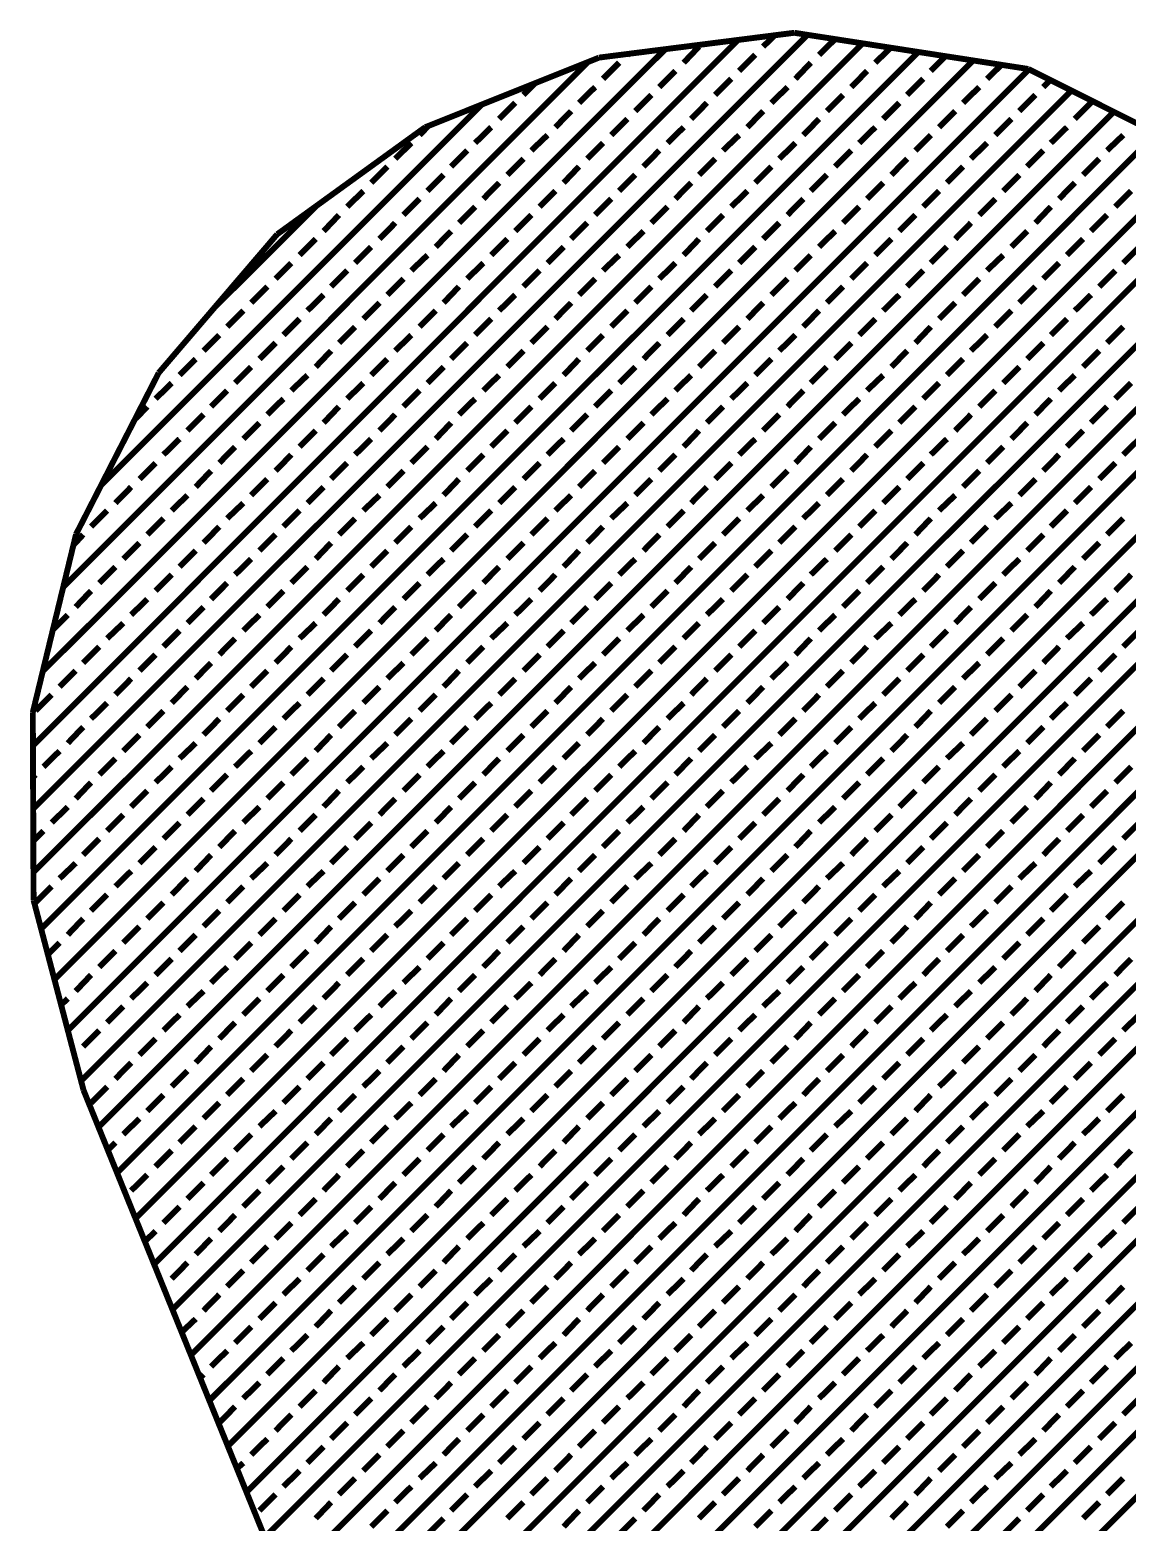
# Model space of a CAD drawing. Extents: x 2 to 176, y -19 to 159.
# Drawn here: x 113.89 to 114.599, y 120.613 to 121.576 of the extents above; entities that cross this region are included whole.
import ezdxf

# ---------------------------------------------------------------- set-up
doc = ezdxf.new("R2010")
doc.units = 0
doc.layers.add('BG_SILKSCREEN_TOP', color=7, linetype='CONTINUOUS')

msp = doc.modelspace()

# ---------------------------------------------------------------- linework, layer by layer
at = {"layer": 'BG_SILKSCREEN_TOP', "const_width": 0.00381}
for points in [[(113.892584, 121.073164), (114.392456, 121.572782)], [(113.892584, 121.114058), (114.347498, 121.56948)], [(114.38382, 121.574052), (114.257836, 121.55805)], [(114.363754, 121.565162), (114.371374, 121.572528)], [(114.53495, 121.550684), (114.38382, 121.574052)], [(114.399822, 121.559828), (114.410236, 121.569988)], [(113.892838, 121.03227), (114.428016, 121.567194)], [(113.897664, 120.995694), (114.46383, 121.561606)], [(113.898934, 121.162064), (114.300254, 121.56313)], [(114.276124, 121.559828), (114.276886, 121.560336)], [(114.312446, 121.554748), (114.322352, 121.565162)], [(114.34826, 121.549414), (114.358674, 121.559828)], [(114.436144, 121.554748), (114.44605, 121.5644)], [(113.9063, 120.962928), (114.49939, 121.556272)], [(113.912142, 121.21642), (114.25047, 121.555002)], [(113.91519, 120.930416), (114.535458, 121.550684)], [(114.257836, 121.55805), (114.145568, 121.513092)], [(114.260376, 121.544334), (114.27079, 121.554748)], [(114.384582, 121.544334), (114.394488, 121.554748)], [(114.471958, 121.549414), (114.48161, 121.559066)], [(114.50828, 121.544334), (114.517678, 121.553478)], [(114.6683, 121.483882), (114.53495, 121.550684)], [(114.209068, 121.53392), (114.216434, 121.541286)], [(114.296698, 121.539), (114.307112, 121.549414)], [(114.332766, 121.53392), (114.34318, 121.544334)], [(114.42065, 121.539), (114.43081, 121.549414)], [(114.456718, 121.53392), (114.467132, 121.544334)], [(114.544602, 121.539), (114.549174, 121.543572)], [(113.923826, 120.897904), (114.56289, 121.536968)], [(114.244882, 121.52884), (114.255296, 121.539)], [(114.281204, 121.523506), (114.291618, 121.53392)], [(114.369088, 121.52884), (114.379502, 121.539)], [(114.404902, 121.523506), (114.415316, 121.53392)], [(114.492786, 121.52884), (114.5032, 121.539)], [(114.529108, 121.523506), (114.539522, 121.53392)], [(113.934748, 120.867678), (114.590322, 121.523252)], [(113.93678, 121.28246), (114.18189, 121.52757)], [(114.19332, 121.518426), (114.203734, 121.52884)], [(114.229642, 121.513092), (114.239802, 121.523506)], [(114.317272, 121.518426), (114.327432, 121.52884)], [(114.353594, 121.513092), (114.363754, 121.523506)], [(114.441224, 121.518426), (114.451638, 121.52884)], [(114.477292, 121.513092), (114.487706, 121.523506)], [(114.564922, 121.518426), (114.575336, 121.52884)], [(114.145568, 121.513092), (114.050064, 121.444004)], [(114.142012, 121.508012), (114.1476, 121.513854)], [(114.177826, 121.502932), (114.18824, 121.513092)], [(114.26571, 121.508012), (114.276124, 121.518426)], [(114.302032, 121.502932), (114.312446, 121.513092)], [(114.389662, 121.508012), (114.399822, 121.518426)], [(114.42573, 121.502932), (114.436144, 121.513092)], [(114.513614, 121.508012), (114.524028, 121.518426)], [(114.549428, 121.502932), (114.559842, 121.513092)], [(113.946686, 120.838214), (114.618008, 121.509536)], [(114.126264, 121.492772), (114.136678, 121.502932)], [(114.214148, 121.498106), (114.224562, 121.508012)], [(114.250216, 121.492772), (114.260376, 121.502932)], [(114.337846, 121.498106), (114.34826, 121.508012)], [(114.374168, 121.492772), (114.384582, 121.502932)], [(114.462052, 121.498106), (114.471958, 121.508012)], [(114.497866, 121.492772), (114.50828, 121.502932)], [(114.58575, 121.498106), (114.596164, 121.508012)], [(113.958878, 120.809004), (114.64544, 121.495312)], [(114.162332, 121.487692), (114.172746, 121.498106)], [(114.198654, 121.482358), (114.209068, 121.492772)], [(114.286538, 121.487692), (114.296698, 121.498106)], [(114.322352, 121.482358), (114.332766, 121.492772)], [(114.410236, 121.487692), (114.42065, 121.498106)], [(114.446558, 121.482358), (114.456718, 121.492772)], [(114.534188, 121.487692), (114.544602, 121.498106)], [(114.570256, 121.482358), (114.58067, 121.492772)], [(114.11077, 121.477278), (114.121184, 121.487692)], [(114.234976, 121.477278), (114.244882, 121.487692)], [(114.358674, 121.477278), (114.369088, 121.487692)], [(114.482372, 121.477278), (114.492786, 121.487692)], [(113.970816, 120.77954), (114.67211, 121.480834)], [(114.147092, 121.471944), (114.157506, 121.482358)], [(114.18316, 121.466864), (114.19332, 121.477278)], [(114.27079, 121.471944), (114.281204, 121.482358)], [(114.307112, 121.466864), (114.317272, 121.477278)], [(114.394488, 121.471944), (114.404902, 121.482358)], [(114.43081, 121.466864), (114.441224, 121.477278)], [(114.518694, 121.471944), (114.529108, 121.482358)], [(114.554762, 121.466864), (114.564922, 121.477278)], [(114.095276, 121.461784), (114.10569, 121.471944)], [(114.131598, 121.45645), (114.142012, 121.466864)], [(114.219482, 121.461784), (114.229642, 121.471944)], [(114.255296, 121.45645), (114.26571, 121.466864)], [(114.34318, 121.461784), (114.353594, 121.471944)], [(114.379502, 121.45645), (114.389662, 121.466864)], [(114.467132, 121.461784), (114.477292, 121.471944)], [(114.5032, 121.45645), (114.513614, 121.466864)], [(114.591084, 121.461784), (114.601244, 121.471944)], [(113.9825, 120.750076), (114.693192, 121.460514)], [(114.009678, 121.39676), (114.074956, 121.461784)], [(114.080036, 121.446036), (114.089942, 121.45645)], [(114.167412, 121.45137), (114.177826, 121.461784)], [(114.203734, 121.446036), (114.214148, 121.45645)], [(114.291618, 121.45137), (114.302032, 121.461784)], [(114.327432, 121.446036), (114.337846, 121.45645)], [(114.415316, 121.45137), (114.42573, 121.461784)], [(114.451638, 121.446036), (114.462052, 121.45645)], [(114.539522, 121.45137), (114.549428, 121.461784)], [(114.575336, 121.446036), (114.58575, 121.45645)], [(114.050064, 121.444004), (113.97361, 121.354596)], [(114.116104, 121.440956), (114.126264, 121.45137)], [(114.152426, 121.435876), (114.162332, 121.446036)], [(114.239802, 121.440956), (114.250216, 121.45137)], [(114.276124, 121.435876), (114.286538, 121.446036)], [(114.363754, 121.440956), (114.374168, 121.45137)], [(114.399822, 121.435876), (114.410236, 121.446036)], [(114.487706, 121.440956), (114.497866, 121.45137)], [(114.524028, 121.435876), (114.534188, 121.446036)], [(113.994438, 120.720612), (114.714274, 121.440448)], [(114.064542, 121.430542), (114.074956, 121.440956)], [(114.100356, 121.425462), (114.11077, 121.435876)], [(114.18824, 121.430542), (114.198654, 121.440956)], [(114.224562, 121.425462), (114.234976, 121.435876)], [(114.312446, 121.430542), (114.322352, 121.440956)], [(114.34826, 121.425462), (114.358674, 121.435876)], [(114.436144, 121.430542), (114.446558, 121.440956)], [(114.471958, 121.425462), (114.482372, 121.435876)], [(114.559842, 121.430542), (114.570256, 121.440956)], [(114.596164, 121.425462), (114.606578, 121.435876)], [(114.049048, 121.415302), (114.059208, 121.425462)], [(114.136678, 121.420636), (114.147092, 121.430542)], [(114.172746, 121.415302), (114.18316, 121.425462)], [(114.260376, 121.420636), (114.27079, 121.430542)], [(114.296698, 121.415302), (114.307112, 121.425462)], [(114.384582, 121.420636), (114.394488, 121.430542)], [(114.42065, 121.415302), (114.43081, 121.425462)], [(114.50828, 121.420636), (114.518694, 121.430542)], [(114.544602, 121.415302), (114.554762, 121.425462)], [(114.006376, 120.691402), (114.735864, 121.420636)], [(114.084862, 121.410222), (114.095276, 121.420636)], [(114.121184, 121.404888), (114.131598, 121.415302)], [(114.209068, 121.410222), (114.219482, 121.420636)], [(114.244882, 121.404888), (114.255296, 121.415302)], [(114.332766, 121.410222), (114.34318, 121.420636)], [(114.369088, 121.404888), (114.379502, 121.415302)], [(114.456718, 121.410222), (114.467132, 121.420636)], [(114.492786, 121.404888), (114.5032, 121.415302)], [(114.58067, 121.410222), (114.591084, 121.420636)], [(114.0333, 121.399808), (114.043714, 121.410222)], [(114.157506, 121.399808), (114.167412, 121.410222)], [(114.281204, 121.399808), (114.291618, 121.410222)], [(114.404902, 121.399808), (114.415316, 121.410222)], [(114.529108, 121.399808), (114.539522, 121.410222)], [(114.01806, 120.661684), (114.756946, 121.40057)], [(114.069622, 121.394728), (114.080036, 121.404888)], [(114.10569, 121.389394), (114.116104, 121.399808)], [(114.19332, 121.394728), (114.203734, 121.404888)], [(114.229642, 121.389394), (114.239802, 121.399808)], [(114.317272, 121.394728), (114.327432, 121.404888)], [(114.353594, 121.389394), (114.363754, 121.399808)], [(114.441224, 121.394728), (114.451638, 121.404888)], [(114.477292, 121.389394), (114.487706, 121.399808)], [(114.564922, 121.394728), (114.575336, 121.404888)], [(114.017806, 121.384314), (114.02822, 121.394728)], [(114.054128, 121.37898), (114.064542, 121.389394)], [(114.142012, 121.384314), (114.152426, 121.394728)], [(114.177826, 121.37898), (114.18824, 121.389394)], [(114.26571, 121.384314), (114.276124, 121.394728)], [(114.302032, 121.37898), (114.312446, 121.389394)], [(114.389662, 121.384314), (114.399822, 121.394728)], [(114.42573, 121.37898), (114.436144, 121.389394)], [(114.513614, 121.384314), (114.524028, 121.394728)], [(114.549428, 121.37898), (114.559842, 121.389394)], [(114.002566, 121.36882), (114.012726, 121.37898)], [(114.030506, 120.632474), (114.777774, 121.379742)], [(114.089942, 121.3739), (114.100356, 121.384314)], [(114.126264, 121.36882), (114.136678, 121.37898)], [(114.214148, 121.3739), (114.224562, 121.384314)], [(114.250216, 121.36882), (114.260376, 121.37898)], [(114.337846, 121.3739), (114.34826, 121.384314)], [(114.374168, 121.36882), (114.384582, 121.37898)], [(114.462052, 121.3739), (114.471958, 121.384314)], [(114.497866, 121.36882), (114.50828, 121.37898)], [(114.58575, 121.3739), (114.596164, 121.384314)], [(114.038634, 121.363486), (114.049048, 121.3739)], [(114.074956, 121.358406), (114.084862, 121.36882)], [(114.162332, 121.363486), (114.172746, 121.3739)], [(114.198654, 121.358406), (114.209068, 121.36882)], [(114.286538, 121.363486), (114.296698, 121.3739)], [(114.322352, 121.358406), (114.332766, 121.36882)], [(114.410236, 121.363486), (114.42065, 121.3739)], [(114.446558, 121.358406), (114.456718, 121.36882)], [(114.534188, 121.363486), (114.544602, 121.3739)], [(114.570256, 121.358406), (114.58067, 121.36882)], [(113.987072, 121.353072), (113.997486, 121.363486)], [(114.022886, 121.347992), (114.0333, 121.358406)], [(114.11077, 121.353072), (114.121184, 121.363486)], [(114.147092, 121.347992), (114.157506, 121.358406)], [(114.234976, 121.353072), (114.244882, 121.363486)], [(114.27079, 121.347992), (114.281204, 121.358406)], [(114.358674, 121.353072), (114.369088, 121.363486)], [(114.394488, 121.347992), (114.404902, 121.358406)], [(114.482372, 121.353072), (114.492786, 121.363486)], [(114.518694, 121.347992), (114.529108, 121.358406)], [(113.97361, 121.354596), (113.92027, 121.250456)], [(113.971578, 121.337832), (113.981992, 121.347992)], [(114.04219, 120.603264), (114.792252, 121.353072)], [(114.059208, 121.343166), (114.069622, 121.353072)], [(114.095276, 121.337832), (114.10569, 121.347992)], [(114.18316, 121.343166), (114.19332, 121.353072)], [(114.219482, 121.337832), (114.229642, 121.347992)], [(114.307112, 121.343166), (114.317272, 121.353072)], [(114.34318, 121.337832), (114.353594, 121.347992)], [(114.43081, 121.343166), (114.441224, 121.353072)], [(114.467132, 121.337832), (114.477292, 121.347992)], [(114.554762, 121.343166), (114.564922, 121.353072)], [(114.591084, 121.337832), (114.601244, 121.347992)], [(114.007392, 121.332752), (114.017806, 121.343166)], [(114.131598, 121.332752), (114.142012, 121.343166)], [(114.255296, 121.332752), (114.26571, 121.343166)], [(114.379502, 121.332752), (114.389662, 121.343166)], [(114.5032, 121.332752), (114.513614, 121.343166)], [(113.958624, 121.324878), (113.966244, 121.332752)], [(114.043714, 121.327672), (114.054128, 121.337832)], [(114.080036, 121.322338), (114.089942, 121.332752)], [(114.167412, 121.327672), (114.177826, 121.337832)], [(114.203734, 121.322338), (114.214148, 121.332752)], [(114.291618, 121.327672), (114.302032, 121.337832)], [(114.327432, 121.322338), (114.337846, 121.332752)], [(114.415316, 121.327672), (114.42573, 121.337832)], [(114.451638, 121.322338), (114.462052, 121.332752)], [(114.539522, 121.327672), (114.549428, 121.337832)], [(114.575336, 121.322338), (114.58575, 121.332752)], [(113.992152, 121.317258), (114.002566, 121.327672)], [(114.02822, 121.311924), (114.038634, 121.322338)], [(114.054128, 120.573546), (114.806476, 121.326402)], [(114.116104, 121.317258), (114.126264, 121.327672)], [(114.152426, 121.311924), (114.162332, 121.322338)], [(114.239802, 121.317258), (114.250216, 121.327672)], [(114.276124, 121.311924), (114.286538, 121.322338)], [(114.363754, 121.317258), (114.374168, 121.327672)], [(114.399822, 121.311924), (114.410236, 121.322338)], [(114.487706, 121.317258), (114.497866, 121.327672)], [(114.524028, 121.311924), (114.534188, 121.322338)], [(113.976658, 121.301764), (113.987072, 121.311924)], [(114.064542, 121.306844), (114.074956, 121.317258)], [(114.100356, 121.301764), (114.11077, 121.311924)], [(114.18824, 121.306844), (114.198654, 121.317258)], [(114.224562, 121.301764), (114.234976, 121.311924)], [(114.312446, 121.306844), (114.322352, 121.317258)], [(114.34826, 121.301764), (114.358674, 121.311924)], [(114.436144, 121.306844), (114.446558, 121.317258)], [(114.471958, 121.301764), (114.482372, 121.311924)], [(114.559842, 121.306844), (114.570256, 121.317258)], [(114.596164, 121.301764), (114.606578, 121.311924)], [(114.012726, 121.29643), (114.022886, 121.306844)], [(114.049048, 121.29135), (114.059208, 121.301764)], [(114.066066, 120.544336), (114.820954, 121.299478)], [(114.136678, 121.29643), (114.147092, 121.306844)], [(114.172746, 121.29135), (114.18316, 121.301764)], [(114.260376, 121.29643), (114.27079, 121.306844)], [(114.296698, 121.29135), (114.307112, 121.301764)], [(114.384582, 121.29643), (114.394488, 121.306844)], [(114.42065, 121.29135), (114.43081, 121.301764)], [(114.50828, 121.29643), (114.518694, 121.306844)], [(114.544602, 121.29135), (114.554762, 121.301764)], [(113.961164, 121.286016), (113.971578, 121.29643)], [(113.997486, 121.280936), (114.007392, 121.29135)], [(114.084862, 121.286016), (114.095276, 121.29643)], [(114.121184, 121.280936), (114.131598, 121.29135)], [(114.209068, 121.286016), (114.219482, 121.29643)], [(114.244882, 121.280936), (114.255296, 121.29135)], [(114.332766, 121.286016), (114.34318, 121.29643)], [(114.369088, 121.280936), (114.379502, 121.29135)], [(114.456718, 121.286016), (114.467132, 121.29643)], [(114.492786, 121.280936), (114.5032, 121.29135)], [(114.58067, 121.286016), (114.591084, 121.29643)], [(113.94567, 121.270522), (113.95583, 121.280936)], [(114.0333, 121.275602), (114.043714, 121.286016)], [(114.069622, 121.270522), (114.080036, 121.280936)], [(114.157506, 121.275602), (114.167412, 121.286016)], [(114.19332, 121.270522), (114.203734, 121.280936)], [(114.281204, 121.275602), (114.291618, 121.286016)], [(114.317272, 121.270522), (114.327432, 121.280936)], [(114.404902, 121.275602), (114.415316, 121.286016)], [(114.441224, 121.270522), (114.451638, 121.280936)], [(114.529108, 121.275602), (114.539522, 121.286016)], [(114.564922, 121.270522), (114.575336, 121.280936)], [(113.981992, 121.265696), (113.992152, 121.275602)], [(114.07775, 120.515126), (114.835432, 121.272808)], [(114.10569, 121.265696), (114.116104, 121.275602)], [(114.229642, 121.265696), (114.239802, 121.275602)], [(114.353594, 121.265696), (114.363754, 121.275602)], [(114.477292, 121.265696), (114.487706, 121.275602)], [(113.929922, 121.255282), (113.940336, 121.265696)], [(114.017806, 121.260616), (114.02822, 121.270522)], [(114.054128, 121.255282), (114.064542, 121.265696)], [(114.142012, 121.260616), (114.152426, 121.270522)], [(114.177826, 121.255282), (114.18824, 121.265696)], [(114.26571, 121.260616), (114.276124, 121.270522)], [(114.302032, 121.255282), (114.312446, 121.265696)], [(114.389662, 121.260616), (114.399822, 121.270522)], [(114.42573, 121.255282), (114.436144, 121.265696)], [(114.513614, 121.260616), (114.524028, 121.270522)], [(114.549428, 121.255282), (114.559842, 121.265696)], [(113.966244, 121.250202), (113.976658, 121.260616)], [(114.002566, 121.244868), (114.012726, 121.255282)], [(114.089942, 121.250202), (114.100356, 121.260616)], [(114.126264, 121.244868), (114.136678, 121.255282)], [(114.214148, 121.250202), (114.224562, 121.260616)], [(114.250216, 121.244868), (114.260376, 121.255282)], [(114.337846, 121.250202), (114.34826, 121.260616)], [(114.374168, 121.244868), (114.384582, 121.255282)], [(114.462052, 121.250202), (114.471958, 121.260616)], [(114.497866, 121.244868), (114.50828, 121.255282)], [(114.58575, 121.250202), (114.596164, 121.260616)], [(113.92027, 121.250456), (113.89233, 121.135394)], [(113.919, 121.243852), (113.924842, 121.250202)], [(113.95075, 121.234454), (113.961164, 121.244868)], [(114.038634, 121.239788), (114.049048, 121.250202)], [(114.074956, 121.234454), (114.084862, 121.244868)], [(114.089688, 120.485408), (114.84991, 121.24563)], [(114.162332, 121.239788), (114.172746, 121.250202)], [(114.198654, 121.234454), (114.209068, 121.244868)], [(114.286538, 121.239788), (114.296698, 121.250202)], [(114.322352, 121.234454), (114.332766, 121.244868)], [(114.410236, 121.239788), (114.42065, 121.250202)], [(114.446558, 121.234454), (114.456718, 121.244868)], [(114.534188, 121.239788), (114.544602, 121.250202)], [(114.570256, 121.234454), (114.58067, 121.244868)], [(113.987072, 121.229374), (113.997486, 121.239788)], [(114.022886, 121.224294), (114.0333, 121.234454)], [(114.11077, 121.229374), (114.121184, 121.239788)], [(114.147092, 121.224294), (114.157506, 121.234454)], [(114.234976, 121.229374), (114.244882, 121.239788)], [(114.27079, 121.224294), (114.281204, 121.234454)], [(114.358674, 121.229374), (114.369088, 121.239788)], [(114.394488, 121.224294), (114.404902, 121.234454)], [(114.482372, 121.229374), (114.492786, 121.239788)], [(114.518694, 121.224294), (114.529108, 121.234454)], [(113.935256, 121.21896), (113.94567, 121.229374)], [(113.971578, 121.21388), (113.981992, 121.224294)], [(114.059208, 121.21896), (114.069622, 121.229374)], [(114.095276, 121.21388), (114.10569, 121.224294)], [(114.18316, 121.21896), (114.19332, 121.229374)], [(114.219482, 121.21388), (114.229642, 121.224294)], [(114.307112, 121.21896), (114.317272, 121.229374)], [(114.34318, 121.21388), (114.353594, 121.224294)], [(114.43081, 121.21896), (114.441224, 121.229374)], [(114.467132, 121.21388), (114.477292, 121.224294)], [(114.554762, 121.21896), (114.564922, 121.229374)], [(114.591084, 121.21388), (114.601244, 121.224294)], [(113.920016, 121.203466), (113.929922, 121.21388)], [(114.007392, 121.208546), (114.017806, 121.21896)], [(114.043714, 121.203466), (114.054128, 121.21388)], [(114.101626, 120.456198), (114.861086, 121.215404)], [(114.131598, 121.208546), (114.142012, 121.21896)], [(114.167412, 121.203466), (114.177826, 121.21388)], [(114.255296, 121.208546), (114.26571, 121.21896)], [(114.291618, 121.203466), (114.302032, 121.21388)], [(114.379502, 121.208546), (114.389662, 121.21896)], [(114.415316, 121.203466), (114.42573, 121.21388)], [(114.5032, 121.208546), (114.513614, 121.21896)], [(114.539522, 121.203466), (114.549428, 121.21388)], [(113.95583, 121.198386), (113.966244, 121.208546)], [(113.992152, 121.193052), (114.002566, 121.203466)], [(114.080036, 121.198386), (114.089942, 121.208546)], [(114.116104, 121.193052), (114.126264, 121.203466)], [(114.203734, 121.198386), (114.214148, 121.208546)], [(114.239802, 121.193052), (114.250216, 121.203466)], [(114.327432, 121.198386), (114.337846, 121.208546)], [(114.363754, 121.193052), (114.374168, 121.203466)], [(114.451638, 121.198386), (114.462052, 121.208546)], [(114.487706, 121.193052), (114.497866, 121.203466)], [(114.575336, 121.198386), (114.58575, 121.208546)], [(113.905538, 121.188988), (113.914936, 121.198386)], [(114.02822, 121.188226), (114.038634, 121.198386)], [(114.152426, 121.188226), (114.162332, 121.198386)], [(114.276124, 121.188226), (114.286538, 121.198386)], [(114.399822, 121.188226), (114.410236, 121.198386)], [(114.524028, 121.188226), (114.534188, 121.198386)], [(113.940336, 121.183146), (113.95075, 121.193052)], [(113.976658, 121.177812), (113.987072, 121.188226)], [(114.064542, 121.183146), (114.074956, 121.193052)], [(114.100356, 121.177812), (114.11077, 121.188226)], [(114.113818, 120.426988), (114.871754, 121.185178)], [(114.18824, 121.183146), (114.198654, 121.193052)], [(114.224562, 121.177812), (114.234976, 121.188226)], [(114.312446, 121.183146), (114.322352, 121.193052)], [(114.34826, 121.177812), (114.358674, 121.188226)], [(114.436144, 121.183146), (114.446558, 121.193052)], [(114.471958, 121.177812), (114.482372, 121.188226)], [(114.559842, 121.183146), (114.570256, 121.193052)], [(114.596164, 121.177812), (114.606578, 121.188226)], [(113.924842, 121.167398), (113.935256, 121.177812)], [(114.012726, 121.172732), (114.022886, 121.183146)], [(114.049048, 121.167398), (114.059208, 121.177812)], [(114.136678, 121.172732), (114.147092, 121.183146)], [(114.172746, 121.167398), (114.18316, 121.177812)], [(114.260376, 121.172732), (114.27079, 121.183146)], [(114.296698, 121.167398), (114.307112, 121.177812)], [(114.384582, 121.172732), (114.394488, 121.183146)], [(114.42065, 121.167398), (114.43081, 121.177812)], [(114.50828, 121.172732), (114.518694, 121.183146)], [(114.544602, 121.167398), (114.554762, 121.177812)], [(113.961164, 121.162318), (113.971578, 121.172732)], [(113.997486, 121.157238), (114.007392, 121.167398)], [(114.084862, 121.162318), (114.095276, 121.172732)], [(114.121184, 121.157238), (114.131598, 121.167398)], [(114.209068, 121.162318), (114.219482, 121.172732)], [(114.244882, 121.157238), (114.255296, 121.167398)], [(114.332766, 121.162318), (114.34318, 121.172732)], [(114.369088, 121.157238), (114.379502, 121.167398)], [(114.456718, 121.162318), (114.467132, 121.172732)], [(114.492786, 121.157238), (114.5032, 121.167398)], [(114.58067, 121.162318), (114.591084, 121.172732)], [(113.909602, 121.151904), (113.920016, 121.162318)], [(113.94567, 121.146824), (113.95583, 121.157238)], [(114.0333, 121.151904), (114.043714, 121.162318)], [(114.069622, 121.146824), (114.080036, 121.157238)], [(114.157506, 121.151904), (114.167412, 121.162318)], [(114.19332, 121.146824), (114.203734, 121.157238)], [(114.281204, 121.151904), (114.291618, 121.162318)], [(114.317272, 121.146824), (114.327432, 121.157238)], [(114.404902, 121.151904), (114.415316, 121.162318)], [(114.441224, 121.146824), (114.451638, 121.157238)], [(114.529108, 121.151904), (114.539522, 121.162318)], [(114.564922, 121.146824), (114.575336, 121.157238)], [(113.894108, 121.13641), (113.904522, 121.146824)], [(113.981992, 121.14149), (113.992152, 121.151904)], [(114.017806, 121.13641), (114.02822, 121.146824)], [(114.10569, 121.14149), (114.116104, 121.151904)], [(114.125502, 120.397524), (114.88293, 121.154952)], [(114.142012, 121.13641), (114.152426, 121.146824)], [(114.229642, 121.14149), (114.239802, 121.151904)], [(114.26571, 121.13641), (114.276124, 121.146824)], [(114.353594, 121.14149), (114.363754, 121.151904)], [(114.389662, 121.13641), (114.399822, 121.146824)], [(114.477292, 121.14149), (114.487706, 121.151904)], [(114.513614, 121.13641), (114.524028, 121.146824)], [(113.929922, 121.13133), (113.940336, 121.14149)], [(113.966244, 121.125996), (113.976658, 121.13641)], [(114.054128, 121.13133), (114.064542, 121.14149)], [(114.089942, 121.125996), (114.100356, 121.13641)], [(114.177826, 121.13133), (114.18824, 121.14149)], [(114.214148, 121.125996), (114.224562, 121.13641)], [(114.302032, 121.13133), (114.312446, 121.14149)], [(114.337846, 121.125996), (114.34826, 121.13641)], [(114.42573, 121.13133), (114.436144, 121.14149)], [(114.462052, 121.125996), (114.471958, 121.13641)], [(114.549428, 121.13133), (114.559842, 121.14149)], [(114.58575, 121.125996), (114.596164, 121.13641)], [(113.89233, 121.135394), (113.892838, 121.014236)], [(114.002566, 121.120916), (114.012726, 121.13133)], [(114.126264, 121.120916), (114.136678, 121.13133)], [(114.250216, 121.120916), (114.260376, 121.13133)], [(114.374168, 121.120916), (114.384582, 121.13133)], [(114.497866, 121.120916), (114.50828, 121.13133)], [(113.914936, 121.115582), (113.924842, 121.125996)], [(113.95075, 121.110502), (113.961164, 121.120916)], [(114.038634, 121.115582), (114.049048, 121.125996)], [(114.074956, 121.110502), (114.084862, 121.120916)], [(114.13744, 120.36806), (114.894106, 121.124472)], [(114.162332, 121.115582), (114.172746, 121.125996)], [(114.198654, 121.110502), (114.209068, 121.120916)], [(114.286538, 121.115582), (114.296698, 121.125996)], [(114.322352, 121.110502), (114.332766, 121.120916)], [(114.410236, 121.115582), (114.42065, 121.125996)], [(114.446558, 121.110502), (114.456718, 121.120916)], [(114.534188, 121.115582), (114.544602, 121.125996)], [(114.570256, 121.110502), (114.58067, 121.120916)], [(113.899188, 121.100342), (113.909602, 121.110502)], [(113.987072, 121.105676), (113.997486, 121.115582)], [(114.022886, 121.100342), (114.0333, 121.110502)], [(114.11077, 121.105676), (114.121184, 121.115582)], [(114.147092, 121.100342), (114.157506, 121.110502)], [(114.234976, 121.105676), (114.244882, 121.115582)], [(114.27079, 121.100342), (114.281204, 121.110502)], [(114.358674, 121.105676), (114.369088, 121.115582)], [(114.394488, 121.100342), (114.404902, 121.110502)], [(114.482372, 121.105676), (114.492786, 121.115582)], [(114.518694, 121.100342), (114.529108, 121.110502)], [(113.935256, 121.095262), (113.94567, 121.105676)], [(113.971578, 121.090182), (113.981992, 121.100342)], [(114.059208, 121.095262), (114.069622, 121.105676)], [(114.095276, 121.090182), (114.10569, 121.100342)], [(114.18316, 121.095262), (114.19332, 121.105676)], [(114.219482, 121.090182), (114.229642, 121.100342)], [(114.307112, 121.095262), (114.317272, 121.105676)], [(114.34318, 121.090182), (114.353594, 121.100342)], [(114.43081, 121.095262), (114.441224, 121.105676)], [(114.467132, 121.090182), (114.477292, 121.100342)], [(114.554762, 121.095262), (114.564922, 121.105676)], [(114.591084, 121.090182), (114.601244, 121.100342)], [(113.892584, 121.093738), (113.894108, 121.095262)], [(113.920016, 121.079768), (113.929922, 121.090182)], [(114.007392, 121.084848), (114.017806, 121.095262)], [(114.043714, 121.079768), (114.054128, 121.090182)], [(114.131598, 121.084848), (114.142012, 121.095262)], [(114.149378, 120.33885), (114.905028, 121.0945)], [(114.167412, 121.079768), (114.177826, 121.090182)], [(114.255296, 121.084848), (114.26571, 121.095262)], [(114.291618, 121.079768), (114.302032, 121.090182)], [(114.379502, 121.084848), (114.389662, 121.095262)], [(114.415316, 121.079768), (114.42573, 121.090182)], [(114.5032, 121.084848), (114.513614, 121.095262)], [(114.539522, 121.079768), (114.549428, 121.090182)], [(113.95583, 121.074434), (113.966244, 121.084848)], [(113.992152, 121.069354), (114.002566, 121.079768)], [(114.080036, 121.074434), (114.089942, 121.084848)], [(114.116104, 121.069354), (114.126264, 121.079768)], [(114.203734, 121.074434), (114.214148, 121.084848)], [(114.239802, 121.069354), (114.250216, 121.079768)], [(114.327432, 121.074434), (114.337846, 121.084848)], [(114.363754, 121.069354), (114.374168, 121.079768)], [(114.451638, 121.074434), (114.462052, 121.084848)], [(114.487706, 121.069354), (114.497866, 121.079768)], [(114.575336, 121.074434), (114.58575, 121.084848)], [(113.904522, 121.064274), (113.914936, 121.074434)], [(113.940336, 121.05894), (113.95075, 121.069354)], [(114.02822, 121.064274), (114.038634, 121.074434)], [(114.064542, 121.05894), (114.074956, 121.069354)], [(114.152426, 121.064274), (114.162332, 121.074434)], [(114.18824, 121.05894), (114.198654, 121.069354)], [(114.276124, 121.064274), (114.286538, 121.074434)], [(114.312446, 121.05894), (114.322352, 121.069354)], [(114.399822, 121.064274), (114.410236, 121.074434)], [(114.436144, 121.05894), (114.446558, 121.069354)], [(114.524028, 121.064274), (114.534188, 121.074434)], [(114.559842, 121.05894), (114.570256, 121.069354)], [(113.892838, 121.05259), (113.899188, 121.05894)], [(113.976658, 121.05386), (113.987072, 121.064274)], [(114.012726, 121.048526), (114.022886, 121.05894)], [(114.100356, 121.05386), (114.11077, 121.064274)], [(114.136678, 121.048526), (114.147092, 121.05894)], [(114.161316, 120.309386), (114.916204, 121.064274)], [(114.224562, 121.05386), (114.234976, 121.064274)], [(114.260376, 121.048526), (114.27079, 121.05894)], [(114.34826, 121.05386), (114.358674, 121.064274)], [(114.384582, 121.048526), (114.394488, 121.05894)], [(114.471958, 121.05386), (114.482372, 121.064274)], [(114.50828, 121.048526), (114.518694, 121.05894)], [(114.596164, 121.05386), (114.606578, 121.064274)], [(113.924842, 121.043446), (113.935256, 121.05386)], [(114.049048, 121.043446), (114.059208, 121.05386)], [(114.172746, 121.043446), (114.18316, 121.05386)], [(114.296698, 121.043446), (114.307112, 121.05386)], [(114.42065, 121.043446), (114.43081, 121.05386)], [(114.544602, 121.043446), (114.554762, 121.05386)], [(113.961164, 121.038112), (113.971578, 121.048526)], [(113.997486, 121.033032), (114.007392, 121.043446)], [(114.084862, 121.038112), (114.095276, 121.048526)], [(114.121184, 121.033032), (114.131598, 121.043446)], [(114.209068, 121.038112), (114.219482, 121.048526)], [(114.244882, 121.033032), (114.255296, 121.043446)], [(114.332766, 121.038112), (114.34318, 121.048526)], [(114.369088, 121.033032), (114.379502, 121.043446)], [(114.456718, 121.038112), (114.467132, 121.048526)], [(114.492786, 121.033032), (114.5032, 121.043446)], [(114.58067, 121.038112), (114.591084, 121.048526)], [(113.909602, 121.028206), (113.920016, 121.038112)], [(113.94567, 121.023126), (113.95583, 121.033032)], [(114.0333, 121.028206), (114.043714, 121.038112)], [(114.069622, 121.023126), (114.080036, 121.033032)], [(114.157506, 121.028206), (114.167412, 121.038112)], [(114.173, 120.279922), (114.926872, 121.033794)], [(114.19332, 121.023126), (114.203734, 121.033032)], [(114.281204, 121.028206), (114.291618, 121.038112)], [(114.317272, 121.023126), (114.327432, 121.033032)], [(114.404902, 121.028206), (114.415316, 121.038112)], [(114.441224, 121.023126), (114.451638, 121.033032)], [(114.529108, 121.028206), (114.539522, 121.038112)], [(114.564922, 121.023126), (114.575336, 121.033032)], [(113.894108, 121.012712), (113.904522, 121.023126)], [(113.981992, 121.017792), (113.992152, 121.028206)], [(114.017806, 121.012712), (114.02822, 121.023126)], [(114.10569, 121.017792), (114.116104, 121.028206)], [(114.142012, 121.012712), (114.152426, 121.023126)], [(114.229642, 121.017792), (114.239802, 121.028206)], [(114.26571, 121.012712), (114.276124, 121.023126)], [(114.353594, 121.017792), (114.363754, 121.028206)], [(114.389662, 121.012712), (114.399822, 121.023126)], [(114.477292, 121.017792), (114.487706, 121.028206)], [(114.513614, 121.012712), (114.524028, 121.023126)], [(113.892838, 121.014236), (113.925096, 120.891554)], [(113.929922, 121.007378), (113.940336, 121.017792)], [(113.966244, 121.002298), (113.976658, 121.012712)], [(114.054128, 121.007378), (114.064542, 121.017792)], [(114.089942, 121.002298), (114.100356, 121.012712)], [(114.177826, 121.007378), (114.18824, 121.017792)], [(114.214148, 121.002298), (114.224562, 121.012712)], [(114.302032, 121.007378), (114.312446, 121.017792)], [(114.337846, 121.002298), (114.34826, 121.012712)], [(114.42573, 121.007378), (114.436144, 121.017792)], [(114.462052, 121.002298), (114.471958, 121.012712)], [(114.549428, 121.007378), (114.559842, 121.017792)], [(114.58575, 121.002298), (114.596164, 121.012712)], [(113.914936, 120.991884), (113.924842, 121.002298)], [(114.002566, 120.997218), (114.012726, 121.007378)], [(114.038634, 120.991884), (114.049048, 121.002298)], [(114.126264, 120.997218), (114.136678, 121.007378)], [(114.162332, 120.991884), (114.172746, 121.002298)], [(114.185192, 120.250458), (114.938048, 121.003822)], [(114.250216, 120.997218), (114.260376, 121.007378)], [(114.286538, 120.991884), (114.296698, 121.002298)], [(114.374168, 120.997218), (114.384582, 121.007378)], [(114.410236, 120.991884), (114.42065, 121.002298)], [(114.497866, 120.997218), (114.50828, 121.007378)], [(114.534188, 120.991884), (114.544602, 121.002298)], [(113.95075, 120.986804), (113.961164, 120.997218)], [(113.987072, 120.98147), (113.997486, 120.991884)], [(114.074956, 120.986804), (114.084862, 120.997218)], [(114.11077, 120.98147), (114.121184, 120.991884)], [(114.198654, 120.986804), (114.209068, 120.997218)], [(114.234976, 120.98147), (114.244882, 120.991884)], [(114.322352, 120.986804), (114.332766, 120.997218)], [(114.358674, 120.98147), (114.369088, 120.991884)], [(114.446558, 120.986804), (114.456718, 120.997218)], [(114.482372, 120.98147), (114.492786, 120.991884)], [(114.570256, 120.986804), (114.58067, 120.997218)], [(113.902236, 120.979438), (113.909602, 120.986804)], [(114.022886, 120.97639), (114.0333, 120.986804)], [(114.147092, 120.97639), (114.157506, 120.986804)], [(114.27079, 120.97639), (114.281204, 120.986804)], [(114.394488, 120.97639), (114.404902, 120.986804)], [(114.518694, 120.97639), (114.529108, 120.986804)], [(113.935256, 120.971056), (113.94567, 120.98147)], [(113.971578, 120.965976), (113.981992, 120.97639)], [(114.059208, 120.971056), (114.069622, 120.98147)], [(114.095276, 120.965976), (114.10569, 120.97639)], [(114.18316, 120.971056), (114.19332, 120.98147)], [(114.19713, 120.221248), (114.949224, 120.973342)], [(114.219482, 120.965976), (114.229642, 120.97639)], [(114.307112, 120.971056), (114.317272, 120.98147)], [(114.34318, 120.965976), (114.353594, 120.97639)], [(114.43081, 120.971056), (114.441224, 120.98147)], [(114.467132, 120.965976), (114.477292, 120.97639)], [(114.554762, 120.971056), (114.564922, 120.98147)], [(114.591084, 120.965976), (114.601244, 120.97639)], [(113.920016, 120.955562), (113.929922, 120.965976)], [(114.007392, 120.960896), (114.017806, 120.971056)], [(114.043714, 120.955562), (114.054128, 120.965976)], [(114.131598, 120.960896), (114.142012, 120.971056)], [(114.167412, 120.955562), (114.177826, 120.965976)], [(114.255296, 120.960896), (114.26571, 120.971056)], [(114.291618, 120.955562), (114.302032, 120.965976)], [(114.379502, 120.960896), (114.389662, 120.971056)], [(114.415316, 120.955562), (114.42573, 120.965976)], [(114.5032, 120.960896), (114.513614, 120.971056)], [(114.539522, 120.955562), (114.549428, 120.965976)], [(113.95583, 120.950736), (113.966244, 120.960896)], [(113.992152, 120.945656), (114.002566, 120.955562)], [(114.080036, 120.950736), (114.089942, 120.960896)], [(114.116104, 120.945656), (114.126264, 120.955562)], [(114.203734, 120.950736), (114.214148, 120.960896)], [(114.239802, 120.945656), (114.250216, 120.955562)], [(114.327432, 120.950736), (114.337846, 120.960896)], [(114.363754, 120.945656), (114.374168, 120.955562)], [(114.451638, 120.950736), (114.462052, 120.960896)], [(114.487706, 120.945656), (114.497866, 120.955562)], [(114.575336, 120.950736), (114.58575, 120.960896)], [(113.910618, 120.946672), (113.914936, 120.950736)], [(113.940336, 120.935242), (113.95075, 120.945656)], [(114.02822, 120.940322), (114.038634, 120.950736)], [(114.064542, 120.935242), (114.074956, 120.945656)], [(114.152426, 120.940322), (114.162332, 120.950736)], [(114.18824, 120.935242), (114.198654, 120.945656)], [(114.276124, 120.940322), (114.286538, 120.950736)], [(114.312446, 120.935242), (114.322352, 120.945656)], [(114.399822, 120.940322), (114.410236, 120.950736)], [(114.436144, 120.935242), (114.446558, 120.945656)], [(114.524028, 120.940322), (114.534188, 120.950736)], [(114.559842, 120.935242), (114.570256, 120.945656)], [(113.976658, 120.930162), (113.987072, 120.940322)], [(114.012726, 120.924828), (114.022886, 120.935242)], [(114.100356, 120.930162), (114.11077, 120.940322)], [(114.136678, 120.924828), (114.147092, 120.935242)], [(114.224562, 120.930162), (114.234976, 120.940322)], [(114.260376, 120.924828), (114.27079, 120.935242)], [(114.34826, 120.930162), (114.358674, 120.940322)], [(114.384582, 120.924828), (114.394488, 120.935242)], [(114.471958, 120.930162), (114.482372, 120.940322)], [(114.50828, 120.924828), (114.518694, 120.935242)], [(114.596164, 120.930162), (114.606578, 120.940322)], [(113.924842, 120.919748), (113.935256, 120.930162)], [(113.961164, 120.914414), (113.971578, 120.924828)], [(114.049048, 120.919748), (114.059208, 120.930162)], [(114.084862, 120.914414), (114.095276, 120.924828)], [(114.172746, 120.919748), (114.18316, 120.930162)], [(114.209068, 120.914414), (114.219482, 120.924828)], [(114.296698, 120.919748), (114.307112, 120.930162)], [(114.332766, 120.914414), (114.34318, 120.924828)], [(114.42065, 120.919748), (114.43081, 120.930162)], [(114.456718, 120.914414), (114.467132, 120.924828)], [(114.544602, 120.919748), (114.554762, 120.930162)], [(114.58067, 120.914414), (114.591084, 120.924828)], [(113.919254, 120.91416), (113.920016, 120.914414)], [(113.997486, 120.909334), (114.007392, 120.919748)], [(114.0333, 120.904), (114.043714, 120.914414)], [(114.121184, 120.909334), (114.131598, 120.919748)], [(114.157506, 120.904), (114.167412, 120.914414)], [(114.244882, 120.909334), (114.255296, 120.919748)], [(114.281204, 120.904), (114.291618, 120.914414)], [(114.369088, 120.909334), (114.379502, 120.919748)], [(114.404902, 120.904), (114.415316, 120.914414)], [(114.492786, 120.909334), (114.5032, 120.919748)], [(114.529108, 120.904), (114.539522, 120.914414)], [(113.94567, 120.89892), (113.95583, 120.909334)], [(114.069622, 120.89892), (114.080036, 120.909334)], [(114.19332, 120.89892), (114.203734, 120.909334)], [(114.317272, 120.89892), (114.327432, 120.909334)], [(114.441224, 120.89892), (114.451638, 120.909334)], [(114.564922, 120.89892), (114.575336, 120.909334)], [(113.981992, 120.89384), (113.992152, 120.904)], [(114.017806, 120.888506), (114.02822, 120.89892)], [(114.10569, 120.89384), (114.116104, 120.904)], [(114.142012, 120.888506), (114.152426, 120.89892)], [(114.229642, 120.89384), (114.239802, 120.904)], [(114.26571, 120.888506), (114.276124, 120.89892)], [(114.353594, 120.89384), (114.363754, 120.904)], [(114.389662, 120.888506), (114.399822, 120.89892)], [(114.477292, 120.89384), (114.487706, 120.904)], [(114.513614, 120.888506), (114.524028, 120.89892)], [(113.925096, 120.891554), (115.144804, 117.883178)], [(113.929922, 120.883426), (113.940336, 120.89384)], [(113.966244, 120.878092), (113.976658, 120.888506)], [(114.054128, 120.883426), (114.064542, 120.89384)], [(114.089942, 120.878092), (114.100356, 120.888506)], [(114.177826, 120.883426), (114.18824, 120.89384)], [(114.214148, 120.878092), (114.224562, 120.888506)], [(114.302032, 120.883426), (114.312446, 120.89384)], [(114.337846, 120.878092), (114.34826, 120.888506)], [(114.42573, 120.883426), (114.436144, 120.89384)], [(114.462052, 120.878092), (114.471958, 120.888506)], [(114.549428, 120.883426), (114.559842, 120.89384)], [(114.58575, 120.878092), (114.596164, 120.888506)], [(114.002566, 120.873266), (114.012726, 120.883426)], [(114.038634, 120.868186), (114.049048, 120.878092)], [(114.126264, 120.873266), (114.136678, 120.883426)], [(114.162332, 120.868186), (114.172746, 120.878092)], [(114.250216, 120.873266), (114.260376, 120.883426)], [(114.286538, 120.868186), (114.296698, 120.878092)], [(114.374168, 120.873266), (114.384582, 120.883426)], [(114.410236, 120.868186), (114.42065, 120.878092)], [(114.497866, 120.873266), (114.50828, 120.883426)], [(114.534188, 120.868186), (114.544602, 120.878092)], [(113.95075, 120.863106), (113.961164, 120.873266)], [(113.987072, 120.857772), (113.997486, 120.868186)], [(114.074956, 120.863106), (114.084862, 120.873266)], [(114.11077, 120.857772), (114.121184, 120.868186)], [(114.198654, 120.863106), (114.209068, 120.873266)], [(114.234976, 120.857772), (114.244882, 120.868186)], [(114.322352, 120.863106), (114.332766, 120.873266)], [(114.358674, 120.857772), (114.369088, 120.868186)], [(114.446558, 120.863106), (114.456718, 120.873266)], [(114.482372, 120.857772), (114.492786, 120.868186)], [(114.570256, 120.863106), (114.58067, 120.873266)], [(113.940844, 120.852946), (113.94567, 120.857772)], [(114.022886, 120.852692), (114.0333, 120.863106)], [(114.059208, 120.847358), (114.069622, 120.857772)], [(114.147092, 120.852692), (114.157506, 120.863106)], [(114.18316, 120.847358), (114.19332, 120.857772)], [(114.27079, 120.852692), (114.281204, 120.863106)], [(114.307112, 120.847358), (114.317272, 120.857772)], [(114.394488, 120.852692), (114.404902, 120.863106)], [(114.43081, 120.847358), (114.441224, 120.857772)], [(114.518694, 120.852692), (114.529108, 120.863106)], [(114.554762, 120.847358), (114.564922, 120.857772)], [(113.971578, 120.842278), (113.981992, 120.852692)], [(114.007392, 120.836944), (114.017806, 120.847358)], [(114.095276, 120.842278), (114.10569, 120.852692)], [(114.131598, 120.836944), (114.142012, 120.847358)], [(114.219482, 120.842278), (114.229642, 120.852692)], [(114.255296, 120.836944), (114.26571, 120.847358)], [(114.34318, 120.842278), (114.353594, 120.852692)], [(114.379502, 120.836944), (114.389662, 120.847358)], [(114.467132, 120.842278), (114.477292, 120.852692)], [(114.5032, 120.836944), (114.513614, 120.847358)], [(114.591084, 120.842278), (114.601244, 120.852692)], [(114.043714, 120.831864), (114.054128, 120.842278)], [(114.167412, 120.831864), (114.177826, 120.842278)], [(114.291618, 120.831864), (114.302032, 120.842278)], [(114.415316, 120.831864), (114.42573, 120.842278)], [(114.539522, 120.831864), (114.549428, 120.842278)], [(113.95583, 120.826784), (113.966244, 120.836944)], [(113.992152, 120.82145), (114.002566, 120.831864)], [(114.080036, 120.826784), (114.089942, 120.836944)], [(114.116104, 120.82145), (114.126264, 120.831864)], [(114.203734, 120.826784), (114.214148, 120.836944)], [(114.239802, 120.82145), (114.250216, 120.831864)], [(114.327432, 120.826784), (114.337846, 120.836944)], [(114.363754, 120.82145), (114.374168, 120.831864)], [(114.451638, 120.826784), (114.462052, 120.836944)], [(114.487706, 120.82145), (114.497866, 120.831864)], [(114.575336, 120.826784), (114.58575, 120.836944)], [(114.02822, 120.81637), (114.038634, 120.826784)], [(114.064542, 120.811036), (114.074956, 120.82145)], [(114.152426, 120.81637), (114.162332, 120.826784)], [(114.18824, 120.811036), (114.198654, 120.82145)], [(114.276124, 120.81637), (114.286538, 120.826784)], [(114.312446, 120.811036), (114.322352, 120.82145)], [(114.399822, 120.81637), (114.410236, 120.826784)], [(114.436144, 120.811036), (114.446558, 120.82145)], [(114.524028, 120.81637), (114.534188, 120.826784)], [(114.559842, 120.811036), (114.570256, 120.82145)], [(113.976658, 120.805956), (113.987072, 120.81637)], [(114.012726, 120.800622), (114.022886, 120.811036)], [(114.100356, 120.805956), (114.11077, 120.81637)], [(114.136678, 120.800622), (114.147092, 120.811036)], [(114.224562, 120.805956), (114.234976, 120.81637)], [(114.260376, 120.800622), (114.27079, 120.811036)], [(114.34826, 120.805956), (114.358674, 120.81637)], [(114.384582, 120.800622), (114.394488, 120.811036)], [(114.471958, 120.805956), (114.482372, 120.81637)], [(114.50828, 120.800622), (114.518694, 120.811036)], [(114.596164, 120.805956), (114.606578, 120.81637)], [(113.96472, 120.794018), (113.971578, 120.800622)], [(114.049048, 120.795796), (114.059208, 120.805956)], [(114.084862, 120.790716), (114.095276, 120.800622)], [(114.172746, 120.795796), (114.18316, 120.805956)], [(114.209068, 120.790716), (114.219482, 120.800622)], [(114.296698, 120.795796), (114.307112, 120.805956)], [(114.332766, 120.790716), (114.34318, 120.800622)], [(114.42065, 120.795796), (114.43081, 120.805956)], [(114.456718, 120.790716), (114.467132, 120.800622)], [(114.544602, 120.795796), (114.554762, 120.805956)], [(114.58067, 120.790716), (114.591084, 120.800622)], [(113.997486, 120.785636), (114.007392, 120.795796)], [(114.0333, 120.780302), (114.043714, 120.790716)], [(114.121184, 120.785636), (114.131598, 120.795796)], [(114.157506, 120.780302), (114.167412, 120.790716)], [(114.244882, 120.785636), (114.255296, 120.795796)], [(114.281204, 120.780302), (114.291618, 120.790716)], [(114.369088, 120.785636), (114.379502, 120.795796)], [(114.404902, 120.780302), (114.415316, 120.790716)], [(114.492786, 120.785636), (114.5032, 120.795796)], [(114.529108, 120.780302), (114.539522, 120.790716)], [(113.981992, 120.769888), (113.992152, 120.780302)], [(114.069622, 120.775222), (114.080036, 120.785636)], [(114.10569, 120.769888), (114.116104, 120.780302)], [(114.19332, 120.775222), (114.203734, 120.785636)], [(114.229642, 120.769888), (114.239802, 120.780302)], [(114.317272, 120.775222), (114.327432, 120.785636)], [(114.353594, 120.769888), (114.363754, 120.780302)], [(114.441224, 120.775222), (114.451638, 120.785636)], [(114.477292, 120.769888), (114.487706, 120.780302)], [(114.564922, 120.775222), (114.575336, 120.785636)], [(114.017806, 120.764808), (114.02822, 120.775222)], [(114.054128, 120.759728), (114.064542, 120.769888)], [(114.142012, 120.764808), (114.152426, 120.775222)], [(114.177826, 120.759728), (114.18824, 120.769888)], [(114.26571, 120.764808), (114.276124, 120.775222)], [(114.302032, 120.759728), (114.312446, 120.769888)], [(114.389662, 120.764808), (114.399822, 120.775222)], [(114.42573, 120.759728), (114.436144, 120.769888)], [(114.513614, 120.764808), (114.524028, 120.775222)], [(114.549428, 120.759728), (114.559842, 120.769888)], [(114.089942, 120.754394), (114.100356, 120.764808)], [(114.214148, 120.754394), (114.224562, 120.764808)], [(114.337846, 120.754394), (114.34826, 120.764808)], [(114.462052, 120.754394), (114.471958, 120.764808)], [(114.58575, 120.754394), (114.596164, 120.764808)], [(114.002566, 120.749314), (114.012726, 120.759728)], [(114.038634, 120.74398), (114.049048, 120.754394)], [(114.126264, 120.749314), (114.136678, 120.759728)], [(114.162332, 120.74398), (114.172746, 120.754394)], [(114.250216, 120.749314), (114.260376, 120.759728)], [(114.286538, 120.74398), (114.296698, 120.754394)], [(114.374168, 120.749314), (114.384582, 120.759728)], [(114.410236, 120.74398), (114.42065, 120.754394)], [(114.497866, 120.749314), (114.50828, 120.759728)], [(114.534188, 120.74398), (114.544602, 120.754394)], [(113.988596, 120.735598), (113.997486, 120.74398)], [(114.074956, 120.7389), (114.084862, 120.749314)], [(114.11077, 120.733566), (114.121184, 120.74398)], [(114.198654, 120.7389), (114.209068, 120.749314)], [(114.234976, 120.733566), (114.244882, 120.74398)], [(114.322352, 120.7389), (114.332766, 120.749314)], [(114.358674, 120.733566), (114.369088, 120.74398)], [(114.446558, 120.7389), (114.456718, 120.749314)], [(114.482372, 120.733566), (114.492786, 120.74398)], [(114.570256, 120.7389), (114.58067, 120.749314)], [(114.022886, 120.728486), (114.0333, 120.7389)], [(114.059208, 120.723406), (114.069622, 120.733566)], [(114.147092, 120.728486), (114.157506, 120.7389)], [(114.18316, 120.723406), (114.19332, 120.733566)], [(114.27079, 120.728486), (114.281204, 120.7389)], [(114.307112, 120.723406), (114.317272, 120.733566)], [(114.394488, 120.728486), (114.404902, 120.7389)], [(114.43081, 120.723406), (114.441224, 120.733566)], [(114.518694, 120.728486), (114.529108, 120.7389)], [(114.554762, 120.723406), (114.564922, 120.733566)], [(114.007392, 120.713246), (114.017806, 120.723406)], [(114.095276, 120.71858), (114.10569, 120.728486)], [(114.131598, 120.713246), (114.142012, 120.723406)], [(114.219482, 120.71858), (114.229642, 120.728486)], [(114.255296, 120.713246), (114.26571, 120.723406)], [(114.34318, 120.71858), (114.353594, 120.728486)], [(114.379502, 120.713246), (114.389662, 120.723406)], [(114.467132, 120.71858), (114.477292, 120.728486)], [(114.5032, 120.713246), (114.513614, 120.723406)], [(114.591084, 120.71858), (114.601244, 120.728486)], [(114.043714, 120.708166), (114.054128, 120.71858)], [(114.080036, 120.702832), (114.089942, 120.713246)], [(114.167412, 120.708166), (114.177826, 120.71858)], [(114.203734, 120.702832), (114.214148, 120.713246)], [(114.291618, 120.708166), (114.302032, 120.71858)], [(114.327432, 120.702832), (114.337846, 120.713246)], [(114.415316, 120.708166), (114.42573, 120.71858)], [(114.451638, 120.702832), (114.462052, 120.713246)], [(114.539522, 120.708166), (114.549428, 120.71858)], [(114.575336, 120.702832), (114.58575, 120.713246)], [(114.00028, 120.70588), (114.002566, 120.708166)], [(114.02822, 120.692672), (114.038634, 120.702832)], [(114.116104, 120.697752), (114.126264, 120.708166)], [(114.152426, 120.692672), (114.162332, 120.702832)], [(114.239802, 120.697752), (114.250216, 120.708166)], [(114.276124, 120.692672), (114.286538, 120.702832)], [(114.363754, 120.697752), (114.374168, 120.708166)], [(114.399822, 120.692672), (114.410236, 120.702832)], [(114.487706, 120.697752), (114.497866, 120.708166)], [(114.524028, 120.692672), (114.534188, 120.702832)], [(114.064542, 120.687338), (114.074956, 120.697752)], [(114.18824, 120.687338), (114.198654, 120.697752)], [(114.312446, 120.687338), (114.322352, 120.697752)], [(114.436144, 120.687338), (114.446558, 120.697752)], [(114.559842, 120.687338), (114.570256, 120.697752)], [(114.012726, 120.676924), (114.022886, 120.687338)], [(114.100356, 120.682258), (114.11077, 120.692672)], [(114.136678, 120.676924), (114.147092, 120.687338)], [(114.224562, 120.682258), (114.234976, 120.692672)], [(114.260376, 120.676924), (114.27079, 120.687338)], [(114.34826, 120.682258), (114.358674, 120.692672)], [(114.384582, 120.676924), (114.394488, 120.687338)], [(114.471958, 120.682258), (114.482372, 120.692672)], [(114.50828, 120.676924), (114.518694, 120.687338)], [(114.596164, 120.682258), (114.606578, 120.692672)], [(114.049048, 120.671844), (114.059208, 120.682258)], [(114.084862, 120.66651), (114.095276, 120.676924)], [(114.172746, 120.671844), (114.18316, 120.682258)], [(114.209068, 120.66651), (114.219482, 120.676924)], [(114.296698, 120.671844), (114.307112, 120.682258)], [(114.332766, 120.66651), (114.34318, 120.676924)], [(114.42065, 120.671844), (114.43081, 120.682258)], [(114.456718, 120.66651), (114.467132, 120.676924)], [(114.544602, 120.671844), (114.554762, 120.682258)], [(114.58067, 120.66651), (114.591084, 120.676924)], [(114.0333, 120.65635), (114.043714, 120.66651)], [(114.121184, 120.66143), (114.131598, 120.671844)], [(114.157506, 120.65635), (114.167412, 120.66651)], [(114.244882, 120.66143), (114.255296, 120.671844)], [(114.281204, 120.65635), (114.291618, 120.66651)], [(114.369088, 120.66143), (114.379502, 120.671844)], [(114.404902, 120.65635), (114.415316, 120.66651)], [(114.492786, 120.66143), (114.5032, 120.671844)], [(114.529108, 120.65635), (114.539522, 120.66651)], [(114.069622, 120.651016), (114.080036, 120.66143)], [(114.10569, 120.645936), (114.116104, 120.65635)], [(114.19332, 120.651016), (114.203734, 120.66143)], [(114.229642, 120.645936), (114.239802, 120.65635)], [(114.317272, 120.651016), (114.327432, 120.66143)], [(114.353594, 120.645936), (114.363754, 120.65635)], [(114.441224, 120.651016), (114.451638, 120.66143)], [(114.477292, 120.645936), (114.487706, 120.65635)], [(114.564922, 120.651016), (114.575336, 120.66143)], [(114.024156, 120.64746), (114.02822, 120.651016)], [(114.054128, 120.635776), (114.064542, 120.645936)], [(114.142012, 120.64111), (114.152426, 120.651016)], [(114.177826, 120.635776), (114.18824, 120.645936)], [(114.26571, 120.64111), (114.276124, 120.651016)], [(114.302032, 120.635776), (114.312446, 120.645936)], [(114.389662, 120.64111), (114.399822, 120.651016)], [(114.42573, 120.635776), (114.436144, 120.645936)], [(114.513614, 120.64111), (114.524028, 120.651016)], [(114.549428, 120.635776), (114.559842, 120.645936)], [(114.089942, 120.630696), (114.100356, 120.64111)], [(114.126264, 120.625616), (114.136678, 120.635776)], [(114.214148, 120.630696), (114.224562, 120.64111)], [(114.250216, 120.625616), (114.260376, 120.635776)], [(114.337846, 120.630696), (114.34826, 120.64111)], [(114.374168, 120.625616), (114.384582, 120.635776)], [(114.462052, 120.630696), (114.471958, 120.64111)], [(114.497866, 120.625616), (114.50828, 120.635776)], [(114.58575, 120.630696), (114.596164, 120.64111)], [(114.038634, 120.620282), (114.049048, 120.630696)], [(114.074956, 120.615202), (114.084862, 120.625616)], [(114.162332, 120.620282), (114.172746, 120.630696)], [(114.198654, 120.615202), (114.209068, 120.625616)], [(114.286538, 120.620282), (114.296698, 120.630696)], [(114.322352, 120.615202), (114.332766, 120.625616)], [(114.410236, 120.620282), (114.42065, 120.630696)], [(114.446558, 120.615202), (114.456718, 120.625616)], [(114.534188, 120.620282), (114.544602, 120.630696)], [(114.570256, 120.615202), (114.58067, 120.625616)], [(114.11077, 120.609868), (114.121184, 120.620282)], [(114.234976, 120.609868), (114.244882, 120.620282)], [(114.358674, 120.609868), (114.369088, 120.620282)], [(114.482372, 120.609868), (114.492786, 120.620282)], [(114.147092, 120.604788), (114.157506, 120.615202)], [(114.27079, 120.604788), (114.281204, 120.615202)], [(114.394488, 120.604788), (114.404902, 120.615202)], [(114.518694, 120.604788), (114.529108, 120.615202)]]:
    msp.add_lwpolyline(points, dxfattribs=at)

doc.saveas('drawing.dxf')
